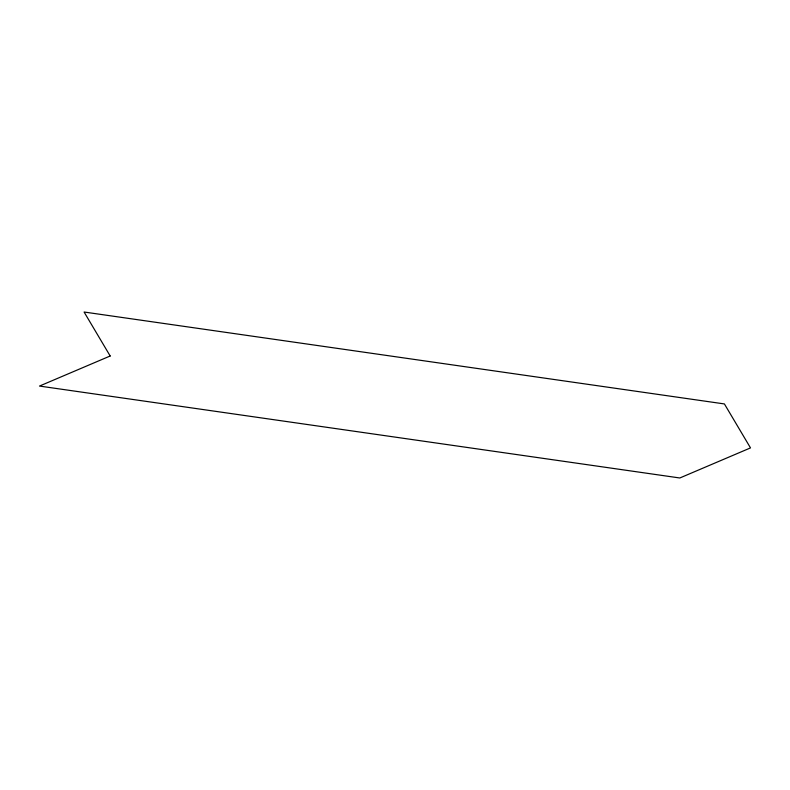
<?xml version="1.0" encoding="UTF-8"?>
<svg xmlns="http://www.w3.org/2000/svg" width="790" height="790" viewBox="0 0 790 790"><rect width="100%" height="100%" fill="white"/><g stroke="black" fill="none" stroke-linecap="round" stroke-linejoin="round"><path stroke-width="1.19" d="M110.175 355.994L39.5 386.063L679.825 477.98L750.5 447.9L724.41 403.937L84.086 312.02L110.175 355.994"/></g></svg>
